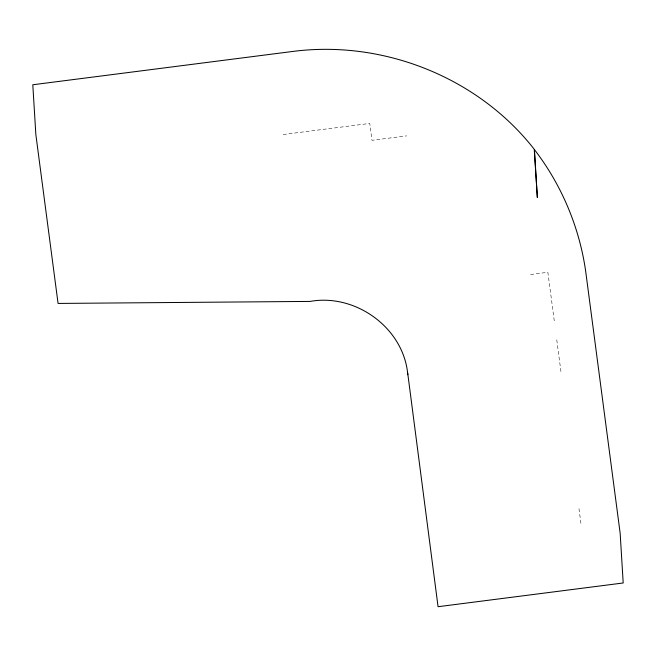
<?xml version="1.0" encoding="UTF-8"?>
<svg xmlns="http://www.w3.org/2000/svg" width="656" height="656" viewBox="0 0 656 656"><rect width="100%" height="100%" fill="white"/><g stroke="black" fill="none" stroke-linecap="round" stroke-linejoin="round"><path stroke-width="0.49" stroke-dasharray="3.28 2.46" d="M283.179 134.521L369.771 123.418L372.001 140.31L406.638 135.866M530.548 274.511L547.867 272.289L554.541 322.949M556.764 339.833L561.208 373.6M578.986 508.679L581.208 525.563"/><path stroke-width="0.98" d="M407.712 373.198L438.06 606.71L623.2 582.979L620.15 533.164L585.701 271.453C579.412 227.214 561.626 185.033 534.435 149.584L537.346 197.522L534.23 149.273C477.937 77.219 382.989 39.68 292.584 51.471L32.8 84.763L35.85 134.578L58.072 303.433L310.099 301.416C355.7 293.207 403.858 328.049 407.802 374.74"/></g></svg>
